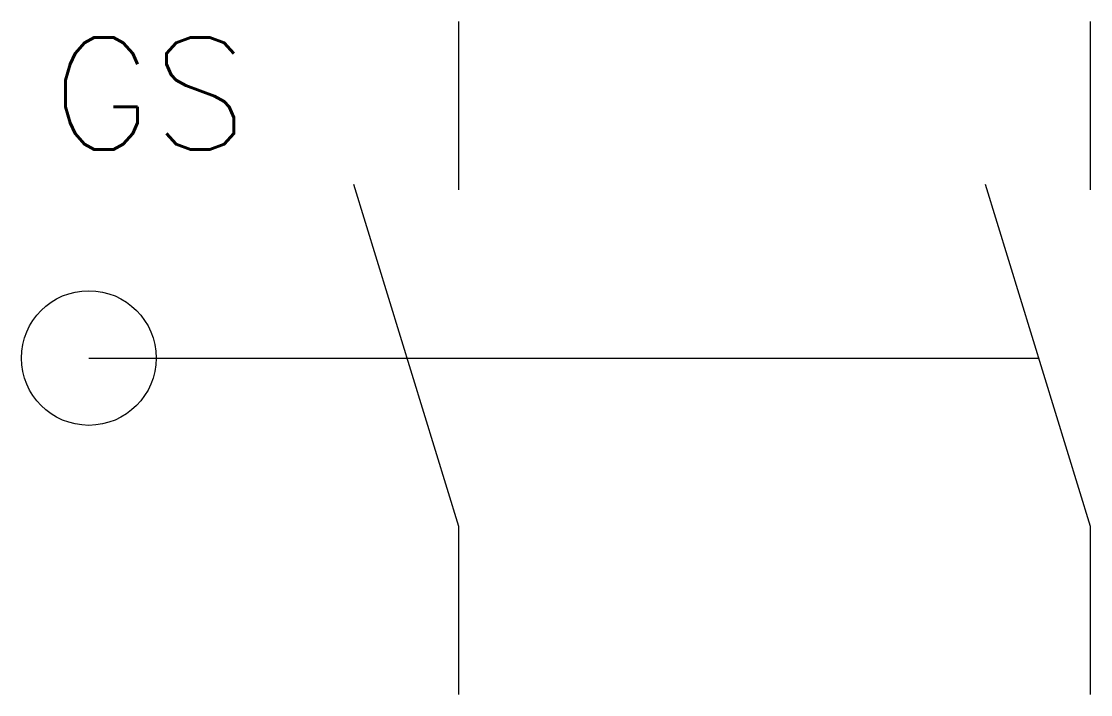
# Model space of a CAD drawing. Header units: inches. Extents: x 12.2 to 31.2, y 6.2 to 18.2.
import ezdxf
from ezdxf.enums import TextEntityAlignment as Align

# ---------------------------------------------------------------- set-up
doc = ezdxf.new("R2010")
doc.units = ezdxf.units.IN
doc.header["$MEASUREMENT"] = 0
doc.linetypes.add('DASHED', pattern=[19.05, 12.7, -6.35])
doc.styles.add('ROMANS', font='romans')

msp = doc.modelspace()

# ---------------------------------------------------------------- linework, layer by layer
for p, q in [((20, 15.173), (20, 18.173)), ((31.248, 15.173), (31.248, 18.173)), ((20, 9.173), (18.129, 15.268)), ((31.248, 9.173), (29.378, 15.268)), ((20, 6.173), (20, 9.173)), ((31.248, 6.173), (31.248, 9.173))]:
    msp.add_line(p, q)
at = {"linetype": 'Continuous'}
msp.add_line((13.407, 12.173), (18.328, 12.173), dxfattribs=at)
at = {"linetype": 'DASHED'}
msp.add_line((18.328, 12.173), (30.328, 12.173), dxfattribs=at)
msp.add_circle((13.407, 12.173), 1.2)

# ---------------------------------------------------------------- texts
at = {"style": 'ROMANS'}
msp.add_attdef('GS', text='', height=2, dxfattribs=at).set_placement((16.248, 15.888), align=Align.RIGHT)

doc.saveas('drawing.dxf')
